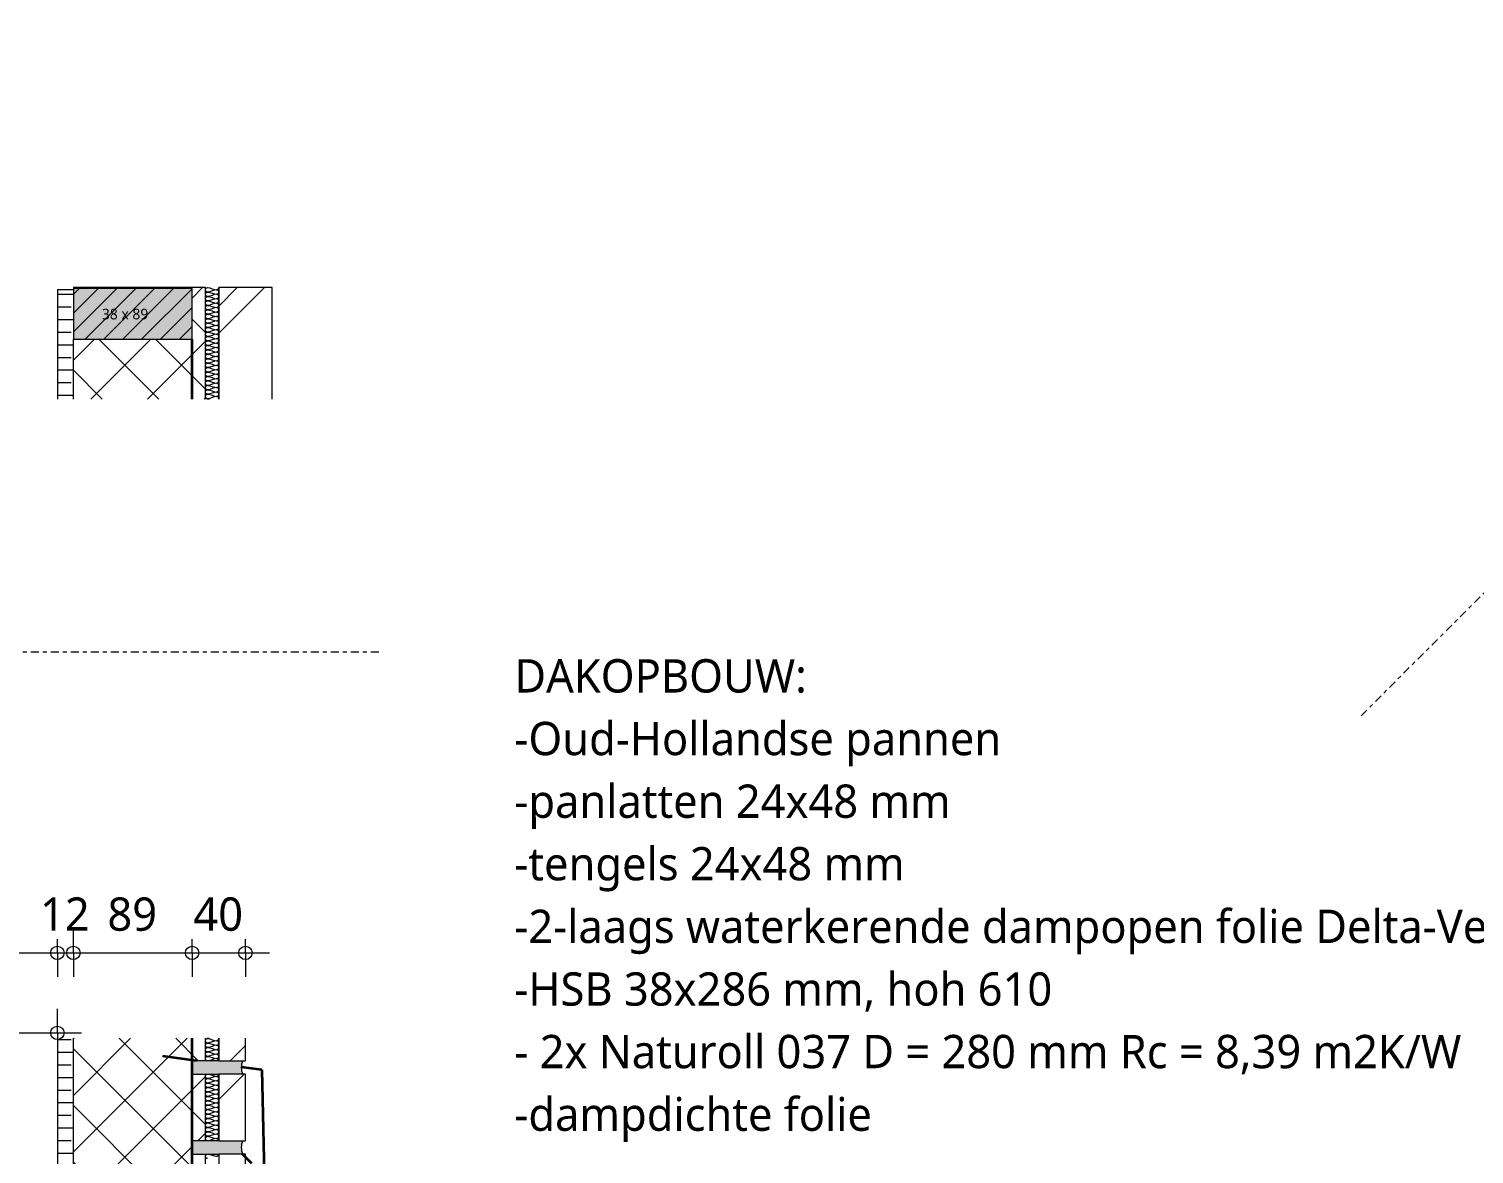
# Model space of a CAD drawing. Header units: millimetres. Extents: x 1789 to 13769, y 2055 to 27197.
# Drawn here: x 4128 to 5212, y 14554 to 15399 of the extents above; entities that cross this region are included whole.
import ezdxf

# ---------------------------------------------------------------- set-up
doc = ezdxf.new("R2010")
doc.units = ezdxf.units.MM
doc.linetypes.add('MV_center', pattern=[15, 6, -3, 3, -3])
for name, color, linetype, lineweight in [('A-ANNO-DIMS', 211, 'Continuous', 13), ('A-ANNO-DIMS-10', 211, 'Continuous', 13), ('A-ANNO-NOTE', 131, 'Continuous', 18), ('A-DETL', 90, 'Continuous', 13), ('A-DETL-GENF', 92, 'Continuous', 18), ('A-DETL-MEDM', 33, 'Continuous', 18), ('G-ANNO-TEXT', 231, 'Continuous', 13)]:
    doc.layers.add(name, color=color, linetype=linetype, lineweight=lineweight)
doc.styles.add('Segoe UI', font='segoeui.ttf', dxfattribs={"height": 8})
doc.styles.add('Segoe UI_2', font='segoeui.ttf', dxfattribs={"height": 25})
doc.styles.add('Segoe UI_B', font='segoeui.ttf', dxfattribs={"height": 25})
doc.dimstyles.new('2_5_mm_1', dxfattribs={"dimscale": 304.8, "dimtxt": 26.184099, "dimasz": 0.032808, "dimexe": 0.059055, "dimexo": 0.0625, "dimgap": 0.029528, "dimtad": 1, "dimdec": 0, "dimzin": 0, "dimdsep": 46, "dimtxsty": 'Segoe UI_2', "dimblk1": 'DOTBLANK', "dimblk2": 'DOTBLANK', "dimsah": 1, "dimcen": 0.09, "dimdle": 0.059055, "dimazin": 0, "dimtfac": 1, "dimtdec": 4, "dimtix": 1, "dimtmove": 0, "dimatfit": 3, "dimfxl": 0.059055, "dimfxlon": 1, "dimtvp": 1, "dimtfill": 1, "dimtolj": 1, "dimtzin": 0, "dimarcsym": 2})
pattern_1 = [(45, (0, 0), (-71.84205, 71.84205), []), (45, (20.32, 0), (-71.84205, 71.84205), [])]

# ---------------------------------------------------------------- blocks, each defined once
blk = doc.blocks.new('NLRS_00_DI_maskeer - Type 1-4234687-Details Restauratie 1-10')
at = {"layer": 'A-DETL-GENF', "linetype": 'MV_center'}
blk.add_line((628.6, 0), (-100, 0), dxfattribs=at)
blk = doc.blocks.new('00 hout_rechthoekig_sls - SLS 38x89-V40-Details Restauratie 1-10')
at = {"layer": 'A-DETL-GENF', "lineweight": 13}
blk.add_hatch(color=256, dxfattribs=at).paths.add_polyline_path([(0, 38), (0, 0), (89, 0), (89, 38)])
at = {"layer": 'A-DETL-MEDM', "lineweight": 13}
h = blk.add_hatch(dxfattribs=at)
h.set_pattern_fill('FP_83', color=256, style=0, pattern_type=2)
h.set_pattern_definition([(225, (4250.595, 15203.753), (7.071068, -7.071068), [])])
h.paths.add_polyline_path([(0, 38), (0, 0), (89, 0), (89, 38)])
at = {"layer": 'A-DETL-MEDM'}
for p, q in [((89, 38), (0, 38)), ((0, 38), (0, 0)), ((89, 38), (0, 38)), ((89, 0), (89, 38)), ((89, 0), (89, 38)), ((89, 0), (89, 38)), ((0, 0), (89, 0))]:
    blk.add_line(p, q, dxfattribs=at)
blk = doc.blocks.new('NLRS_00_DI_maskeer - Type 1-4234674-Details Restauratie 1-10')
at = {"layer": 'A-DETL-GENF', "linetype": 'MV_center'}
blk.add_line((1031, 0), (-100, 0), dxfattribs=at)
blk = doc.blocks.new('DIMBLOCK205-Details Restauratie 1-10')
at = {"layer": 'A-ANNO-DIMS-10'}
for p, q in [((3824.6, 14705.4), (3824.6, 14723.4)), ((4149.6, 14705.4), (4149.6, 14723.4)), ((3824.6, 14705.4), (4149.6, 14705.4)), ((3824.6, 14705.4), (3824.6, 14687.4)), ((4149.6, 14705.4), (4149.6, 14687.4))]:
    blk.add_line(p, q, dxfattribs=at)
for centre in [(3824.6, 14705.4), (4149.6, 14705.4)]:
    blk.add_circle(centre, 5, dxfattribs=at)
at = {"layer": 'A-ANNO-DIMS-10', "color": 0, "insert": (3958.5, 14747), "char_height": 25, "width": 68.555, "attachment_point": 1, "line_spacing_factor": 1.142579, "style": 'Segoe UI_2', "bg_fill": 3, "box_fill_scale": 1.25, "bg_fill_color": 9, "bg_fill_true_color": 13158600, "bg_fill_transparency": 0}
blk.add_mtext('325', dxfattribs=at)
blk = doc.blocks.new('_DotBlank')
at = {"color": 0, "linetype": 'ByBlock', "lineweight": -2}
blk.add_line((-0.5, 0), (-1, 0), dxfattribs=at)
blk.add_circle((0, 0), 0.5, dxfattribs=at)
blk = doc.blocks.new('DIMBLOCK206-Details Restauratie 1-10')
at = {"layer": 'A-ANNO-DIMS-10'}
for p, q in [((4149.6, 14705.4), (4149.6, 14723.4)), ((4161.6, 14705.4), (4161.6, 14723.4)), ((4149.6, 14705.4), (4161.6, 14705.4)), ((4149.6, 14705.4), (4149.6, 14687.4)), ((4161.6, 14705.4), (4161.6, 14687.4))]:
    blk.add_line(p, q, dxfattribs=at)
for centre in [(4149.6, 14705.4), (4161.6, 14705.4)]:
    blk.add_circle(centre, 5, dxfattribs=at)
at = {"layer": 'A-ANNO-DIMS-10', "color": 0, "insert": (4136.6, 14747), "char_height": 25, "width": 45.703, "attachment_point": 1, "line_spacing_factor": 1.142579, "style": 'Segoe UI_2', "bg_fill": 3, "box_fill_scale": 1.25, "bg_fill_color": 9, "bg_fill_true_color": 13158600, "bg_fill_transparency": 0}
blk.add_mtext('12', dxfattribs=at)
blk = doc.blocks.new('DIMBLOCK207-Details Restauratie 1-10')
at = {"layer": 'A-ANNO-DIMS-10'}
for p, q in [((4161.6, 14705.4), (4161.6, 14723.4)), ((4250.6, 14705.4), (4250.6, 14723.4)), ((4161.6, 14705.4), (4250.6, 14705.4)), ((4161.6, 14705.4), (4161.6, 14687.4)), ((4250.6, 14705.4), (4250.6, 14687.4))]:
    blk.add_line(p, q, dxfattribs=at)
for centre in [(4161.6, 14705.4), (4250.6, 14705.4)]:
    blk.add_circle(centre, 5, dxfattribs=at)
at = {"layer": 'A-ANNO-DIMS-10', "color": 0, "insert": (4187.1, 14747), "char_height": 25, "width": 45.703, "attachment_point": 1, "line_spacing_factor": 1.142579, "style": 'Segoe UI_2', "bg_fill": 3, "box_fill_scale": 1.25, "bg_fill_color": 9, "bg_fill_true_color": 13158600, "bg_fill_transparency": 0}
blk.add_mtext('89', dxfattribs=at)
blk = doc.blocks.new('DIMBLOCK208-Details Restauratie 1-10')
at = {"layer": 'A-ANNO-DIMS-10'}
for p, q in [((4250.6, 14705.4), (4250.6, 14723.4)), ((4290.6, 14705.4), (4290.6, 14723.4)), ((4250.6, 14705.4), (4308.6, 14705.4)), ((4250.6, 14705.4), (4250.6, 14687.4)), ((4290.6, 14705.4), (4290.6, 14687.4))]:
    blk.add_line(p, q, dxfattribs=at)
for centre in [(4250.6, 14705.4), (4290.6, 14705.4)]:
    blk.add_circle(centre, 5, dxfattribs=at)
at = {"layer": 'A-ANNO-DIMS-10', "color": 0, "insert": (4251.6, 14747), "char_height": 25, "width": 45.703, "attachment_point": 1, "line_spacing_factor": 1.142579, "style": 'Segoe UI_2', "bg_fill": 3, "box_fill_scale": 1.25, "bg_fill_color": 9, "bg_fill_true_color": 13158600, "bg_fill_transparency": 0}
blk.add_mtext('40', dxfattribs=at)
blk = doc.blocks.new('DIMBLOCK209-Details Restauratie 1-10')
at = {"layer": 'A-ANNO-DIMS-10'}
for p, q in [((3499.6, 14645.4), (3499.6, 14663.4)), ((4149.6, 14645.4), (4149.6, 14663.4)), ((3481.6, 14645.4), (4167.6, 14645.4)), ((3499.6, 14645.4), (3499.6, 14627.4)), ((4149.6, 14645.4), (4149.6, 14627.4))]:
    blk.add_line(p, q, dxfattribs=at)
for centre in [(3499.6, 14645.4), (4149.6, 14645.4)]:
    blk.add_circle(centre, 5, dxfattribs=at)
at = {"layer": 'A-ANNO-DIMS-10', "color": 0, "insert": (3796, 14687), "char_height": 25, "width": 68.555, "attachment_point": 1, "line_spacing_factor": 1.142579, "style": 'Segoe UI_2', "bg_fill": 3, "box_fill_scale": 1.25, "bg_fill_color": 9, "bg_fill_true_color": 13158600, "bg_fill_transparency": 0}
blk.add_mtext('650', dxfattribs=at)

msp = doc.modelspace()

# ---------------------------------------------------------------- hatches: boundary and pattern name
at = {"layer": 'A-DETL-GENF', "lineweight": 13}
h = msp.add_hatch(dxfattribs=at)
h.set_pattern_fill('FP_39', color=250, style=0, pattern_type=2)
h.set_pattern_definition([(0, (0, 0), (0, 18.952), []), (0, (0, 9.476), (0, 18.952), [9.476, -4.738])])
h.paths.add_polyline_path([(4149.6, 14079.9), (4161.6, 14079.9), (4161.6, 14641.4), (4149.6, 14641.4), (4149.6, 14273.7)])
h.paths.add_polyline_path([(4149.6, 15120.8), (4161.6, 15120.8), (4161.6, 15202.8), (4149.6, 15202.8), (4149.6, 15143.6)])
h = msp.add_hatch(dxfattribs=at)
h.set_pattern_fill('FP_4', color=251, style=0, pattern_type=2)
h.set_pattern_definition([(45, (0, 0), (-21.213203, 21.213203), []), (135, (0, 0), (-21.213203, -21.213203), [])])
h.paths.add_polyline_path([(4250.6, 14348.7), (4260.6, 14348.7), (4260.6, 14374.5), (4250.6, 14374.5), (4250.6, 14384.5), (4260.6, 14384.5), (4260.6, 14434.5), (4250.6, 14434.5), (4250.6, 14444.5), (4260.6, 14444.5), (4260.6, 14494.5), (4250.6, 14494.5), (4250.6, 14504.5), (4260.6, 14504.5), (4260.6, 14554.5), (4250.6, 14554.5), (4250.6, 14564.5), (4260.6, 14564.5), (4260.6, 14614.5), (4250.6, 14614.5), (4250.6, 14624.5), (4260.6, 14624.5), (4260.6, 14641.4), (4161.6, 14641.4), (4161.6, 14348.7)])
h.paths.add_polyline_path([(4205.4, 15120.8), (4260.6, 15120.8), (4260.6, 15204.5), (4161.6, 15204.5), (4161.6, 15203.8), (4250.6, 15203.8), (4250.6, 15165.8), (4161.6, 15165.8), (4161.6, 15120.8), (4195.4, 15120.8)])
h = msp.add_hatch(dxfattribs=at)
h.set_pattern_fill('FP_25', color=253, style=0, pattern_type=2)
h.set_pattern_definition(pattern_1)
h.paths.add_polyline_path([(4310.6, 15120.8), (4310.6, 15204.5), (4270.6, 15204.5), (4270.6, 15120.8)])
h = msp.add_hatch(dxfattribs=at)
h.set_pattern_fill('FP_25', color=253, style=0, pattern_type=2)
h.set_pattern_definition(pattern_1)
h.paths.add_polyline_path([(4270.6, 14624.5), (4290.6, 14624.5), (4290.6, 14641.4), (4270.6, 14641.4)])
at = {"layer": 'A-DETL-GENF'}
for points in [[(4250.6, 14614.5), (4288.6, 14614.5), (4287.7, 14616.9), (4287.5, 14619.5), (4287.7, 14622), (4288.6, 14624.5), (4250.6, 14624.5)], [(4250.6, 14554.5), (4288.6, 14554.5), (4287.7, 14556.9), (4287.5, 14559.5), (4287.7, 14562), (4288.6, 14564.5), (4250.6, 14564.5)]]:
    msp.add_hatch(color=9, dxfattribs=at).paths.add_polyline_path(points)
at = {"layer": 'A-DETL-GENF', "lineweight": 13}
h = msp.add_hatch(dxfattribs=at)
h.set_pattern_fill('FP_25', color=253, style=0, pattern_type=2)
h.set_pattern_definition(pattern_1)
h.paths.add_polyline_path([(4270.6, 14564.5), (4290.6, 14564.5), (4290.6, 14614.5), (4270.6, 14614.5)])

# ---------------------------------------------------------------- linework, layer by layer
at = {"layer": 'A-DETL', "lineweight": 18}
for p, q in [((4149.6, 15202.8), (4149.6, 15120.8)), ((4161.6, 15202.8), (4149.6, 15202.8)), ((4260.6, 15204.5), (4161.6, 15204.5)), ((4161.6, 15120.8), (4161.6, 15165.8)), ((4149.6, 14641.4), (4149.6, 14079.9)), ((4161.6, 14079.9), (4161.6, 14641.4))]:
    msp.add_line(p, q, dxfattribs=at)
at = {"layer": 'A-DETL'}
for p, q in [((4161.6, 15204.5), (4161.6, 15203.8)), ((4260.6, 15120.8), (4260.6, 15204.5)), ((4310.6, 15204.5), (4270.6, 15204.5)), ((4270.6, 15204.5), (4270.6, 15120.8)), ((4310.6, 15120.8), (4310.6, 15204.5)), ((4260.6, 14624.5), (4260.6, 14641.4)), ((4270.6, 14641.4), (4270.6, 14624.5)), ((4290.6, 14624.5), (4290.6, 14641.4)), ((4270.6, 14624.5), (4250.6, 14624.5)), ((4250.6, 14624.5), (4250.6, 14614.5)), ((4270.6, 14624.5), (4290.6, 14624.5)), ((4250.6, 14614.5), (4270.6, 14614.5)), ((4260.6, 14564.5), (4260.6, 14614.5)), ((4290.6, 14614.5), (4270.6, 14614.5)), ((4270.6, 14614.5), (4270.6, 14564.5)), ((4290.6, 14564.5), (4290.6, 14614.5)), ((4270.6, 14564.5), (4250.6, 14564.5)), ((4250.6, 14564.5), (4250.6, 14554.5)), ((4250.6, 14554.5), (4270.6, 14554.5)), ((4260.6, 14504.5), (4260.6, 14554.5)), ((4270.6, 14564.5), (4290.6, 14564.5)), ((4290.6, 14554.5), (4270.6, 14554.5)), ((4270.6, 14554.5), (4270.6, 14504.5)), ((4290.6, 14504.5), (4290.6, 14554.5))]:
    msp.add_line(p, q, dxfattribs=at)
at = {"layer": 'A-DETL', "lineweight": 35}
for p, q in [((4250.6, 15120.8), (4250.6, 15165.8)), ((4250.6, 14349.4), (4250.6, 14641.4)), ((4254, 14624.5), (4228.6, 14628)), ((4303, 14617.6), (4287.5, 14619.8)), ((4303, 14617.6), (4306.2, 14465.3)), ((4295.4, 14547.5), (4288.5, 14554.5))]:
    msp.add_line(p, q, dxfattribs=at)
at = {"layer": 'A-DETL'}
for centre in [(4299, 14619.5), (4299, 14559.5)]:
    msp.add_arc(centre, 11.5, 154.2963, 205.7037, dxfattribs=at)
at = {"layer": 'A-DETL', "lineweight": 18}
for points in [[(4262.3, 15201.1), (4261.5, 15201.1), (4259.7, 15202.8), (4261.5, 15204.5), (4262.3, 15204.5)], [(4262.3, 15197.8), (4261.5, 15197.8), (4259.7, 15199.5), (4261.5, 15201.1), (4262.3, 15201.1)], [(4262.3, 15194.5), (4261.5, 15194.5), (4259.7, 15196.1), (4261.5, 15197.8), (4262.3, 15197.8)], [(4262.3, 15191.1), (4261.5, 15191.1), (4259.7, 15192.8), (4261.5, 15194.5), (4262.3, 15194.5)], [(4262.3, 15204.5), (4264.6, 15204.5), (4266.7, 15202.8), (4269, 15202.8)], [(4269, 15202.8), (4266.7, 15202.8), (4264.6, 15201.1), (4262.3, 15201.1)], [(4262.3, 15201.1), (4264.6, 15201.1), (4266.7, 15199.5), (4269, 15199.5)], [(4269, 15199.5), (4266.7, 15199.5), (4264.6, 15197.8), (4262.3, 15197.8)], [(4262.3, 15197.8), (4264.6, 15197.8), (4266.7, 15196.1), (4269, 15196.1)], [(4269, 15196.1), (4266.7, 15196.1), (4264.6, 15194.5), (4262.3, 15194.5)], [(4262.3, 15194.5), (4264.6, 15194.5), (4266.7, 15192.8), (4269, 15192.8)], [(4269, 15202.8), (4269.7, 15202.8), (4270.6, 15203.7), (4270.6, 15204.5)], [(4269, 15199.5), (4269.7, 15199.5), (4271.5, 15201.1), (4269.7, 15202.8), (4269, 15202.8)], [(4269, 15196.1), (4269.7, 15196.1), (4271.5, 15197.8), (4269.7, 15199.5), (4269, 15199.5)], [(4269, 15192.8), (4269.7, 15192.8), (4271.5, 15194.5), (4269.7, 15196.1), (4269, 15196.1)], [(4262.3, 15187.8), (4261.5, 15187.8), (4259.7, 15189.5), (4261.5, 15191.1), (4262.3, 15191.1)], [(4262.3, 15184.5), (4261.5, 15184.5), (4259.7, 15186.1), (4261.5, 15187.8), (4262.3, 15187.8)], [(4262.3, 15181.1), (4261.5, 15181.1), (4259.7, 15182.8), (4261.5, 15184.5), (4262.3, 15184.5)], [(4269, 15192.8), (4266.7, 15192.8), (4264.6, 15191.1), (4262.3, 15191.1)], [(4262.3, 15191.1), (4264.6, 15191.1), (4266.7, 15189.5), (4269, 15189.5)], [(4269, 15189.5), (4266.7, 15189.5), (4264.6, 15187.8), (4262.3, 15187.8)], [(4262.3, 15187.8), (4264.6, 15187.8), (4266.7, 15186.1), (4269, 15186.1)], [(4269, 15186.1), (4266.7, 15186.1), (4264.6, 15184.5), (4262.3, 15184.5)], [(4262.3, 15184.5), (4264.6, 15184.5), (4266.7, 15182.8), (4269, 15182.8)], [(4269, 15189.5), (4269.7, 15189.5), (4271.5, 15191.1), (4269.7, 15192.8), (4269, 15192.8)], [(4269, 15186.1), (4269.7, 15186.1), (4271.5, 15187.8), (4269.7, 15189.5), (4269, 15189.5)], [(4269, 15182.8), (4269.7, 15182.8), (4271.5, 15184.5), (4269.7, 15186.1), (4269, 15186.1)], [(4262.3, 15177.8), (4261.5, 15177.8), (4259.7, 15179.5), (4261.5, 15181.1), (4262.3, 15181.1)], [(4262.3, 15174.5), (4261.5, 15174.5), (4259.7, 15176.1), (4261.5, 15177.8), (4262.3, 15177.8)], [(4262.3, 15171.1), (4261.5, 15171.1), (4259.7, 15172.8), (4261.5, 15174.5), (4262.3, 15174.5)], [(4269, 15182.8), (4266.7, 15182.8), (4264.6, 15181.1), (4262.3, 15181.1)], [(4262.3, 15181.1), (4264.6, 15181.1), (4266.7, 15179.5), (4269, 15179.5)], [(4269, 15179.5), (4266.7, 15179.5), (4264.6, 15177.8), (4262.3, 15177.8)], [(4262.3, 15177.8), (4264.6, 15177.8), (4266.7, 15176.1), (4269, 15176.1)], [(4269, 15176.1), (4266.7, 15176.1), (4264.6, 15174.5), (4262.3, 15174.5)], [(4262.3, 15174.5), (4264.6, 15174.5), (4266.7, 15172.8), (4269, 15172.8)], [(4269, 15172.8), (4266.7, 15172.8), (4264.6, 15171.1), (4262.3, 15171.1)], [(4269, 15179.5), (4269.7, 15179.5), (4271.5, 15181.1), (4269.7, 15182.8), (4269, 15182.8)], [(4269, 15176.1), (4269.7, 15176.1), (4271.5, 15177.8), (4269.7, 15179.5), (4269, 15179.5)], [(4269, 15172.8), (4269.7, 15172.8), (4271.5, 15174.5), (4269.7, 15176.1), (4269, 15176.1)], [(4269, 15169.5), (4269.7, 15169.5), (4271.5, 15171.1), (4269.7, 15172.8), (4269, 15172.8)], [(4262.3, 15167.8), (4261.5, 15167.8), (4259.7, 15169.5), (4261.5, 15171.1), (4262.3, 15171.1)], [(4262.3, 15164.5), (4261.5, 15164.5), (4259.7, 15166.1), (4261.5, 15167.8), (4262.3, 15167.8)], [(4262.3, 15161.1), (4261.5, 15161.1), (4259.7, 15162.8), (4261.5, 15164.5), (4262.3, 15164.5)], [(4262.3, 15171.1), (4264.6, 15171.1), (4266.7, 15169.5), (4269, 15169.5)], [(4269, 15169.5), (4266.7, 15169.5), (4264.6, 15167.8), (4262.3, 15167.8)], [(4262.3, 15167.8), (4264.6, 15167.8), (4266.7, 15166.1), (4269, 15166.1)], [(4269, 15166.1), (4266.7, 15166.1), (4264.6, 15164.5), (4262.3, 15164.5)], [(4262.3, 15164.5), (4264.6, 15164.5), (4266.7, 15162.8), (4269, 15162.8)], [(4269, 15162.8), (4266.7, 15162.8), (4264.6, 15161.1), (4262.3, 15161.1)], [(4269, 15166.1), (4269.7, 15166.1), (4271.5, 15167.8), (4269.7, 15169.5), (4269, 15169.5)], [(4269, 15162.8), (4269.7, 15162.8), (4271.5, 15164.5), (4269.7, 15166.1), (4269, 15166.1)], [(4269, 15159.5), (4269.7, 15159.5), (4271.5, 15161.1), (4269.7, 15162.8), (4269, 15162.8)], [(4262.3, 15157.8), (4261.5, 15157.8), (4259.7, 15159.5), (4261.5, 15161.1), (4262.3, 15161.1)], [(4262.3, 15154.5), (4261.5, 15154.5), (4259.7, 15156.1), (4261.5, 15157.8), (4262.3, 15157.8)], [(4262.3, 15151.1), (4261.5, 15151.1), (4259.7, 15152.8), (4261.5, 15154.5), (4262.3, 15154.5)], [(4262.3, 15147.8), (4261.5, 15147.8), (4259.7, 15149.5), (4261.5, 15151.1), (4262.3, 15151.1)], [(4262.3, 15161.1), (4264.6, 15161.1), (4266.7, 15159.5), (4269, 15159.5)], [(4269, 15159.5), (4266.7, 15159.5), (4264.6, 15157.8), (4262.3, 15157.8)], [(4262.3, 15157.8), (4264.6, 15157.8), (4266.7, 15156.1), (4269, 15156.1)], [(4269, 15156.1), (4266.7, 15156.1), (4264.6, 15154.5), (4262.3, 15154.5)], [(4262.3, 15154.5), (4264.6, 15154.5), (4266.7, 15152.8), (4269, 15152.8)], [(4269, 15152.8), (4266.7, 15152.8), (4264.6, 15151.1), (4262.3, 15151.1)], [(4262.3, 15151.1), (4264.6, 15151.1), (4266.7, 15149.5), (4269, 15149.5)], [(4269, 15156.1), (4269.7, 15156.1), (4271.5, 15157.8), (4269.7, 15159.5), (4269, 15159.5)], [(4269, 15152.8), (4269.7, 15152.8), (4271.5, 15154.5), (4269.7, 15156.1), (4269, 15156.1)], [(4269, 15149.5), (4269.7, 15149.5), (4271.5, 15151.1), (4269.7, 15152.8), (4269, 15152.8)], [(4262.3, 15144.5), (4261.5, 15144.5), (4259.7, 15146.1), (4261.5, 15147.8), (4262.3, 15147.8)], [(4262.3, 15141.1), (4261.5, 15141.1), (4259.7, 15142.8), (4261.5, 15144.5), (4262.3, 15144.5)], [(4262.3, 15137.8), (4261.5, 15137.8), (4259.7, 15139.5), (4261.5, 15141.1), (4262.3, 15141.1)], [(4269, 15149.5), (4266.7, 15149.5), (4264.6, 15147.8), (4262.3, 15147.8)], [(4262.3, 15147.8), (4264.6, 15147.8), (4266.7, 15146.1), (4269, 15146.1)], [(4269, 15146.1), (4266.7, 15146.1), (4264.6, 15144.5), (4262.3, 15144.5)], [(4262.3, 15144.5), (4264.6, 15144.5), (4266.7, 15142.8), (4269, 15142.8)], [(4269, 15142.8), (4266.7, 15142.8), (4264.6, 15141.1), (4262.3, 15141.1)], [(4262.3, 15141.1), (4264.6, 15141.1), (4266.7, 15139.5), (4269, 15139.5)], [(4269, 15146.1), (4269.7, 15146.1), (4271.5, 15147.8), (4269.7, 15149.5), (4269, 15149.5)], [(4269, 15142.8), (4269.7, 15142.8), (4271.5, 15144.5), (4269.7, 15146.1), (4269, 15146.1)], [(4269, 15139.5), (4269.7, 15139.5), (4271.5, 15141.1), (4269.7, 15142.8), (4269, 15142.8)], [(4262.3, 15134.5), (4261.5, 15134.5), (4259.7, 15136.1), (4261.5, 15137.8), (4262.3, 15137.8)], [(4262.3, 15131.1), (4261.5, 15131.1), (4259.7, 15132.8), (4261.5, 15134.5), (4262.3, 15134.5)], [(4262.3, 15127.8), (4261.5, 15127.8), (4259.7, 15129.5), (4261.5, 15131.1), (4262.3, 15131.1)], [(4269, 15139.5), (4266.7, 15139.5), (4264.6, 15137.8), (4262.3, 15137.8)], [(4262.3, 15137.8), (4264.6, 15137.8), (4266.7, 15136.1), (4269, 15136.1)], [(4269, 15136.1), (4266.7, 15136.1), (4264.6, 15134.5), (4262.3, 15134.5)], [(4262.3, 15134.5), (4264.6, 15134.5), (4266.7, 15132.8), (4269, 15132.8)], [(4269, 15132.8), (4266.7, 15132.8), (4264.6, 15131.1), (4262.3, 15131.1)], [(4262.3, 15131.1), (4264.6, 15131.1), (4266.7, 15129.5), (4269, 15129.5)], [(4269, 15129.5), (4266.7, 15129.5), (4264.6, 15127.8), (4262.3, 15127.8)], [(4269, 15136.1), (4269.7, 15136.1), (4271.5, 15137.8), (4269.7, 15139.5), (4269, 15139.5)], [(4269, 15132.8), (4269.7, 15132.8), (4271.5, 15134.5), (4269.7, 15136.1), (4269, 15136.1)], [(4269, 15129.5), (4269.7, 15129.5), (4271.5, 15131.1), (4269.7, 15132.8), (4269, 15132.8)], [(4269, 15126.1), (4269.7, 15126.1), (4271.5, 15127.8), (4269.7, 15129.5), (4269, 15129.5)], [(4262.3, 15124.5), (4261.5, 15124.5), (4259.7, 15126.1), (4261.5, 15127.8), (4262.3, 15127.8)], [(4262.3, 15121.1), (4261.5, 15121.1), (4259.7, 15122.8), (4261.5, 15124.5), (4262.3, 15124.5)], [(4261.7, 15121), (4261.9, 15121.1), (4262.1, 15121.1), (4262.3, 15121.1)], [(4262.3, 15127.8), (4264.6, 15127.8), (4266.7, 15126.1), (4269, 15126.1)], [(4269, 15126.1), (4266.7, 15126.1), (4264.6, 15124.5), (4262.3, 15124.5)], [(4262.3, 15124.5), (4264.6, 15124.5), (4266.7, 15122.8), (4269, 15122.8)], [(4269, 15122.8), (4266.7, 15122.8), (4264.6, 15121.1), (4262.3, 15121.1)], [(4262.3, 15121.1), (4262.7, 15121.1), (4263.2, 15121.1), (4263.6, 15121)], [(4269, 15122.8), (4269.7, 15122.8), (4271.5, 15124.5), (4269.7, 15126.1), (4269, 15126.1)], [(4262.3, 14637.8), (4261.5, 14637.8), (4259.7, 14639.5), (4261.5, 14641.1), (4262.3, 14641.1)], [(4262.3, 14641.1), (4262.1, 14641.1), (4261.9, 14641.2), (4261.7, 14641.2)], [(4263.4, 14641.3), (4263, 14641.2), (4262.7, 14641.1), (4262.3, 14641.1)], [(4262.3, 14641.1), (4264.6, 14641.1), (4266.6, 14639.5), (4268.9, 14639.5)], [(4262.3, 14634.5), (4261.5, 14634.5), (4259.7, 14636.1), (4261.5, 14637.8), (4262.3, 14637.8)], [(4262.3, 14631.1), (4261.5, 14631.1), (4259.7, 14632.8), (4261.5, 14634.5), (4262.3, 14634.5)], [(4262.3, 14627.8), (4261.5, 14627.8), (4259.7, 14629.5), (4261.5, 14631.1), (4262.3, 14631.1)], [(4268.9, 14639.5), (4266.6, 14639.5), (4264.6, 14637.8), (4262.3, 14637.8)], [(4262.3, 14637.8), (4264.6, 14637.8), (4266.6, 14636.1), (4268.9, 14636.1)], [(4268.9, 14636.1), (4266.6, 14636.1), (4264.6, 14634.5), (4262.3, 14634.5)], [(4262.3, 14634.5), (4264.6, 14634.5), (4266.6, 14632.8), (4268.9, 14632.8)], [(4268.9, 14632.8), (4266.6, 14632.8), (4264.6, 14631.1), (4262.3, 14631.1)], [(4262.3, 14631.1), (4264.6, 14631.1), (4266.6, 14629.5), (4268.9, 14629.5)], [(4268.9, 14636.1), (4269.7, 14636.1), (4271.5, 14637.8), (4269.7, 14639.5), (4268.9, 14639.5)], [(4268.9, 14632.8), (4269.7, 14632.8), (4271.5, 14634.5), (4269.7, 14636.1), (4268.9, 14636.1)], [(4268.9, 14629.5), (4269.7, 14629.5), (4271.5, 14631.1), (4269.7, 14632.8), (4268.9, 14632.8)], [(4262.3, 14624.5), (4261.5, 14624.5), (4259.7, 14626.1), (4261.5, 14627.8), (4262.3, 14627.8)], [(4268.9, 14629.5), (4266.6, 14629.5), (4264.6, 14627.8), (4262.3, 14627.8)], [(4262.3, 14627.8), (4264.6, 14627.8), (4266.6, 14626.1), (4268.9, 14626.1)], [(4268.9, 14626.1), (4266.6, 14626.1), (4264.6, 14624.5), (4262.3, 14624.5)], [(4268.9, 14626.1), (4269.7, 14626.1), (4271.5, 14627.8), (4269.7, 14629.5), (4268.9, 14629.5)], [(4270.6, 14624.5), (4270.6, 14625.2), (4269.7, 14626.1), (4268.9, 14626.1)], [(4262.3, 14611.1), (4261.5, 14611.1), (4259.7, 14612.8), (4261.5, 14614.5), (4262.3, 14614.5)], [(4262.3, 14607.8), (4261.5, 14607.8), (4259.7, 14609.5), (4261.5, 14611.1), (4262.3, 14611.1)], [(4262.3, 14614.5), (4264.6, 14614.5), (4266.6, 14612.8), (4268.9, 14612.8)], [(4268.9, 14612.8), (4266.6, 14612.8), (4264.6, 14611.1), (4262.3, 14611.1)], [(4262.3, 14611.1), (4264.6, 14611.1), (4266.6, 14609.5), (4268.9, 14609.5)], [(4268.9, 14609.5), (4266.6, 14609.5), (4264.6, 14607.8), (4262.3, 14607.8)], [(4268.9, 14612.8), (4269.7, 14612.8), (4270.6, 14613.7), (4270.6, 14614.5)], [(4268.9, 14609.5), (4269.7, 14609.5), (4271.5, 14611.1), (4269.7, 14612.8), (4268.9, 14612.8)], [(4268.9, 14606.1), (4269.7, 14606.1), (4271.5, 14607.8), (4269.7, 14609.5), (4268.9, 14609.5)], [(4262.3, 14604.5), (4261.5, 14604.5), (4259.7, 14606.1), (4261.5, 14607.8), (4262.3, 14607.8)], [(4262.3, 14601.1), (4261.5, 14601.1), (4259.7, 14602.8), (4261.5, 14604.5), (4262.3, 14604.5)], [(4262.3, 14597.8), (4261.5, 14597.8), (4259.7, 14599.5), (4261.5, 14601.1), (4262.3, 14601.1)], [(4262.3, 14594.5), (4261.5, 14594.5), (4259.7, 14596.1), (4261.5, 14597.8), (4262.3, 14597.8)], [(4262.3, 14607.8), (4264.6, 14607.8), (4266.6, 14606.1), (4268.9, 14606.1)], [(4268.9, 14606.1), (4266.6, 14606.1), (4264.6, 14604.5), (4262.3, 14604.5)], [(4262.3, 14604.5), (4264.6, 14604.5), (4266.6, 14602.8), (4268.9, 14602.8)], [(4268.9, 14602.8), (4266.6, 14602.8), (4264.6, 14601.1), (4262.3, 14601.1)], [(4262.3, 14601.1), (4264.6, 14601.1), (4266.6, 14599.5), (4268.9, 14599.5)], [(4268.9, 14599.5), (4266.6, 14599.5), (4264.6, 14597.8), (4262.3, 14597.8)], [(4262.3, 14597.8), (4264.6, 14597.8), (4266.6, 14596.1), (4268.9, 14596.1)], [(4268.9, 14602.8), (4269.7, 14602.8), (4271.5, 14604.5), (4269.7, 14606.1), (4268.9, 14606.1)], [(4268.9, 14599.5), (4269.7, 14599.5), (4271.5, 14601.1), (4269.7, 14602.8), (4268.9, 14602.8)], [(4268.9, 14596.1), (4269.7, 14596.1), (4271.5, 14597.8), (4269.7, 14599.5), (4268.9, 14599.5)], [(4262.3, 14591.1), (4261.5, 14591.1), (4259.7, 14592.8), (4261.5, 14594.5), (4262.3, 14594.5)], [(4262.3, 14587.8), (4261.5, 14587.8), (4259.7, 14589.5), (4261.5, 14591.1), (4262.3, 14591.1)], [(4262.3, 14584.5), (4261.5, 14584.5), (4259.7, 14586.1), (4261.5, 14587.8), (4262.3, 14587.8)], [(4268.9, 14596.1), (4266.6, 14596.1), (4264.6, 14594.5), (4262.3, 14594.5)], [(4262.3, 14594.5), (4264.6, 14594.5), (4266.6, 14592.8), (4268.9, 14592.8)], [(4268.9, 14592.8), (4266.6, 14592.8), (4264.6, 14591.1), (4262.3, 14591.1)], [(4262.3, 14591.1), (4264.6, 14591.1), (4266.6, 14589.5), (4268.9, 14589.5)], [(4268.9, 14589.5), (4266.6, 14589.5), (4264.6, 14587.8), (4262.3, 14587.8)], [(4262.3, 14587.8), (4264.6, 14587.8), (4266.6, 14586.1), (4268.9, 14586.1)], [(4268.9, 14592.8), (4269.7, 14592.8), (4271.5, 14594.5), (4269.7, 14596.1), (4268.9, 14596.1)], [(4268.9, 14589.5), (4269.7, 14589.5), (4271.5, 14591.1), (4269.7, 14592.8), (4268.9, 14592.8)], [(4268.9, 14586.1), (4269.7, 14586.1), (4271.5, 14587.8), (4269.7, 14589.5), (4268.9, 14589.5)], [(4262.3, 14581.1), (4261.5, 14581.1), (4259.7, 14582.8), (4261.5, 14584.5), (4262.3, 14584.5)], [(4262.3, 14577.8), (4261.5, 14577.8), (4259.7, 14579.5), (4261.5, 14581.1), (4262.3, 14581.1)], [(4262.3, 14574.5), (4261.5, 14574.5), (4259.7, 14576.1), (4261.5, 14577.8), (4262.3, 14577.8)], [(4268.9, 14586.1), (4266.6, 14586.1), (4264.6, 14584.5), (4262.3, 14584.5)], [(4262.3, 14584.5), (4264.6, 14584.5), (4266.6, 14582.8), (4268.9, 14582.8)], [(4268.9, 14582.8), (4266.6, 14582.8), (4264.6, 14581.1), (4262.3, 14581.1)], [(4262.3, 14581.1), (4264.6, 14581.1), (4266.6, 14579.5), (4268.9, 14579.5)], [(4268.9, 14579.5), (4266.6, 14579.5), (4264.6, 14577.8), (4262.3, 14577.8)], [(4262.3, 14577.8), (4264.6, 14577.8), (4266.6, 14576.1), (4268.9, 14576.1)], [(4268.9, 14576.1), (4266.6, 14576.1), (4264.6, 14574.5), (4262.3, 14574.5)], [(4268.9, 14582.8), (4269.7, 14582.8), (4271.5, 14584.5), (4269.7, 14586.1), (4268.9, 14586.1)], [(4268.9, 14579.5), (4269.7, 14579.5), (4271.5, 14581.1), (4269.7, 14582.8), (4268.9, 14582.8)], [(4268.9, 14576.1), (4269.7, 14576.1), (4271.5, 14577.8), (4269.7, 14579.5), (4268.9, 14579.5)], [(4268.9, 14572.8), (4269.7, 14572.8), (4271.5, 14574.5), (4269.7, 14576.1), (4268.9, 14576.1)], [(4262.3, 14571.1), (4261.5, 14571.1), (4259.7, 14572.8), (4261.5, 14574.5), (4262.3, 14574.5)], [(4262.3, 14567.8), (4261.5, 14567.8), (4259.7, 14569.5), (4261.5, 14571.1), (4262.3, 14571.1)], [(4262.3, 14564.5), (4261.5, 14564.5), (4259.7, 14566.1), (4261.5, 14567.8), (4262.3, 14567.8)], [(4262.3, 14574.5), (4264.6, 14574.5), (4266.6, 14572.8), (4268.9, 14572.8)], [(4268.9, 14572.8), (4266.6, 14572.8), (4264.6, 14571.1), (4262.3, 14571.1)], [(4262.3, 14571.1), (4264.6, 14571.1), (4266.6, 14569.5), (4268.9, 14569.5)], [(4268.9, 14569.5), (4266.6, 14569.5), (4264.6, 14567.8), (4262.3, 14567.8)], [(4262.3, 14567.8), (4264.6, 14567.8), (4266.6, 14566.1), (4268.9, 14566.1)], [(4268.9, 14566.1), (4266.6, 14566.1), (4264.6, 14564.5), (4262.3, 14564.5)], [(4268.9, 14569.5), (4269.7, 14569.5), (4271.5, 14571.1), (4269.7, 14572.8), (4268.9, 14572.8)], [(4268.9, 14566.1), (4269.7, 14566.1), (4271.5, 14567.8), (4269.7, 14569.5), (4268.9, 14569.5)], [(4270.6, 14564.5), (4270.6, 14565.2), (4269.7, 14566.1), (4268.9, 14566.1)], [(4262.3, 14551.1), (4261.5, 14551.1), (4259.7, 14552.8), (4261.5, 14554.5), (4262.3, 14554.5)], [(4262.3, 14554.5), (4264.6, 14554.5), (4266.6, 14552.8), (4268.9, 14552.8)], [(4268.9, 14552.8), (4269.7, 14552.8), (4270.6, 14553.7), (4270.6, 14554.5)]]:
    msp.add_open_spline(points, degree=3, dxfattribs=at)
for points, knots in [([(4270.6, 15120.8), (4270.6, 15120.9), (4270.7, 15121.8), (4269.7, 15122.8), (4269, 15122.8)], [1.221111, 1.221111, 1.221111, 1.221111, 1.414214, 2.828427, 2.828427, 2.828427, 2.828427]), ([(4268.9, 14639.5), (4269.7, 14639.5), (4270.7, 14640.4), (4270.6, 14641.3), (4270.6, 14641.4)], [0, 0, 0, 0, 1.414214, 1.583106, 1.583106, 1.583106, 1.583106])]:
    msp.add_open_spline(points, degree=3, knots=knots, dxfattribs=at)

# ---------------------------------------------------------------- block references
at = {"layer": 'A-DETL-GENF', "linetype": 'MV_center', "rotation": 224.9999999999999}
msp.add_blockref('NLRS_00_DI_maskeer - Type 1-4234687-Details Restauratie 1-10', (5571.8, 15327.8), dxfattribs=at)
at = {"layer": 'A-DETL-GENF', "linetype": 'MV_center'}
msp.add_blockref('NLRS_00_DI_maskeer - Type 1-4234674-Details Restauratie 1-10', (3359.6, 14931.1), dxfattribs=at)
at = {"layer": 'A-DETL-MEDM', "lineweight": 13, "rotation": 180}
msp.add_blockref('00 hout_rechthoekig_sls - SLS 38x89-V40-Details Restauratie 1-10', (4250.6, 15203.8), dxfattribs=at)

# ---------------------------------------------------------------- texts
at = {"layer": 'A-ANNO-NOTE', "lineweight": 13, "insert": (4183, 15188.6), "char_height": 8, "width": 47.3, "attachment_point": 1, "style": 'Segoe UI'}
msp.add_mtext('38 x 89', dxfattribs=at)
at = {"layer": 'G-ANNO-TEXT', "color": 7, "char_height": 25, "attachment_point": 1}
for s, insert, width, style in [('DAKOPBOUW:', (4492.3, 14925.7), 290.211, 'Segoe UI_B'), ('-Oud-Hollandse pannen', (4492.3, 14878.7), 454.557, 'Segoe UI_2'), ('-panlatten 24x48 mm', (4492.3, 14831.7), 404.852, 'Segoe UI_2'), ('-tengels 24x48 mm', (4492.3, 14784.8), 363.164, 'Segoe UI_2'), ('-2-laags waterkerende dampopen folie Delta-Vent S', (4492.3, 14737.8), 979.662, 'Segoe UI_2'), ('-HSB 38x286 mm, hoh 610', (4492.3, 14690.8), 502.658, 'Segoe UI_2'), ('- 2x Naturoll 037 D = 280 mm Rc = 8,39 m2K/W', (4492.3, 14643.9), 909.915, 'Segoe UI_2'), ('-dampdichte folie', (4492.3, 14596.9), 334.304, 'Segoe UI_2')]:
    msp.add_mtext(s, dxfattribs=dict(at, insert=insert, width=width, style=style))

# ---------------------------------------------------------------- next in the draw order: dimensions: what is measured, and where the dimension line sits
at = {"layer": 'A-ANNO-DIMS'}
dim = msp.add_linear_dim(base=(4149.6, 14705.4), p1=(3824.6, 14723.4), p2=(4149.6, 14723.4), dimstyle='2_5_mm_1', override={"dimpost": '<>', "dimfxl": 325}, dxfattribs=at)
dim.commit()
dim.dimension.update_dxf_attribs({"geometry": 'DIMBLOCK205-Details Restauratie 1-10', "text_midpoint": (3987.1, 14727.3)})

# ---------------------------------------------------------------- next in the draw order: dimensions: what is measured, and where the dimension line sits
dim = msp.add_linear_dim(base=(4161.6, 14705.4), p1=(4149.6, 14723.4), p2=(4161.6, 14723.4), dimstyle='2_5_mm_1', override={"dimpost": '<>', "dimfxl": 12}, dxfattribs=at)
dim.commit()
dim.dimension.update_dxf_attribs({"geometry": 'DIMBLOCK206-Details Restauratie 1-10', "text_midpoint": (4155.6, 14727.2)})

# ---------------------------------------------------------------- next in the draw order: dimensions: what is measured, and where the dimension line sits
dim = msp.add_linear_dim(base=(4250.6, 14705.4), p1=(4161.6, 14723.4), p2=(4250.6, 14723.4), dimstyle='2_5_mm_1', override={"dimpost": '<>', "dimfxl": 89}, dxfattribs=at)
dim.commit()
dim.dimension.update_dxf_attribs({"geometry": 'DIMBLOCK207-Details Restauratie 1-10', "text_midpoint": (4206.1, 14727.3)})

# ---------------------------------------------------------------- next in the draw order: dimensions: what is measured, and where the dimension line sits
for base, p1, p2, override, picture, middle in [((4290.6, 14705.4), (4250.6, 14723.4), (4290.6, 14687.4), {"dimpost": '<>', "dimfxl": 53.814496}, 'DIMBLOCK208-Details Restauratie 1-10', (4270.6, 14727.3)), ((4149.6, 14645.4), (3499.6, 14663.4), (4149.6, 14663.4), {"dimpost": '<>', "dimfxl": 650}, 'DIMBLOCK209-Details Restauratie 1-10', (3824.6, 14667.3))]:
    dim = msp.add_linear_dim(base=base, p1=p1, p2=p2, dimstyle='2_5_mm_1', override=override, dxfattribs=at)
    dim.commit()
    dim.dimension.update_dxf_attribs({"geometry": picture, "text_midpoint": middle})

doc.saveas('drawing.dxf')
